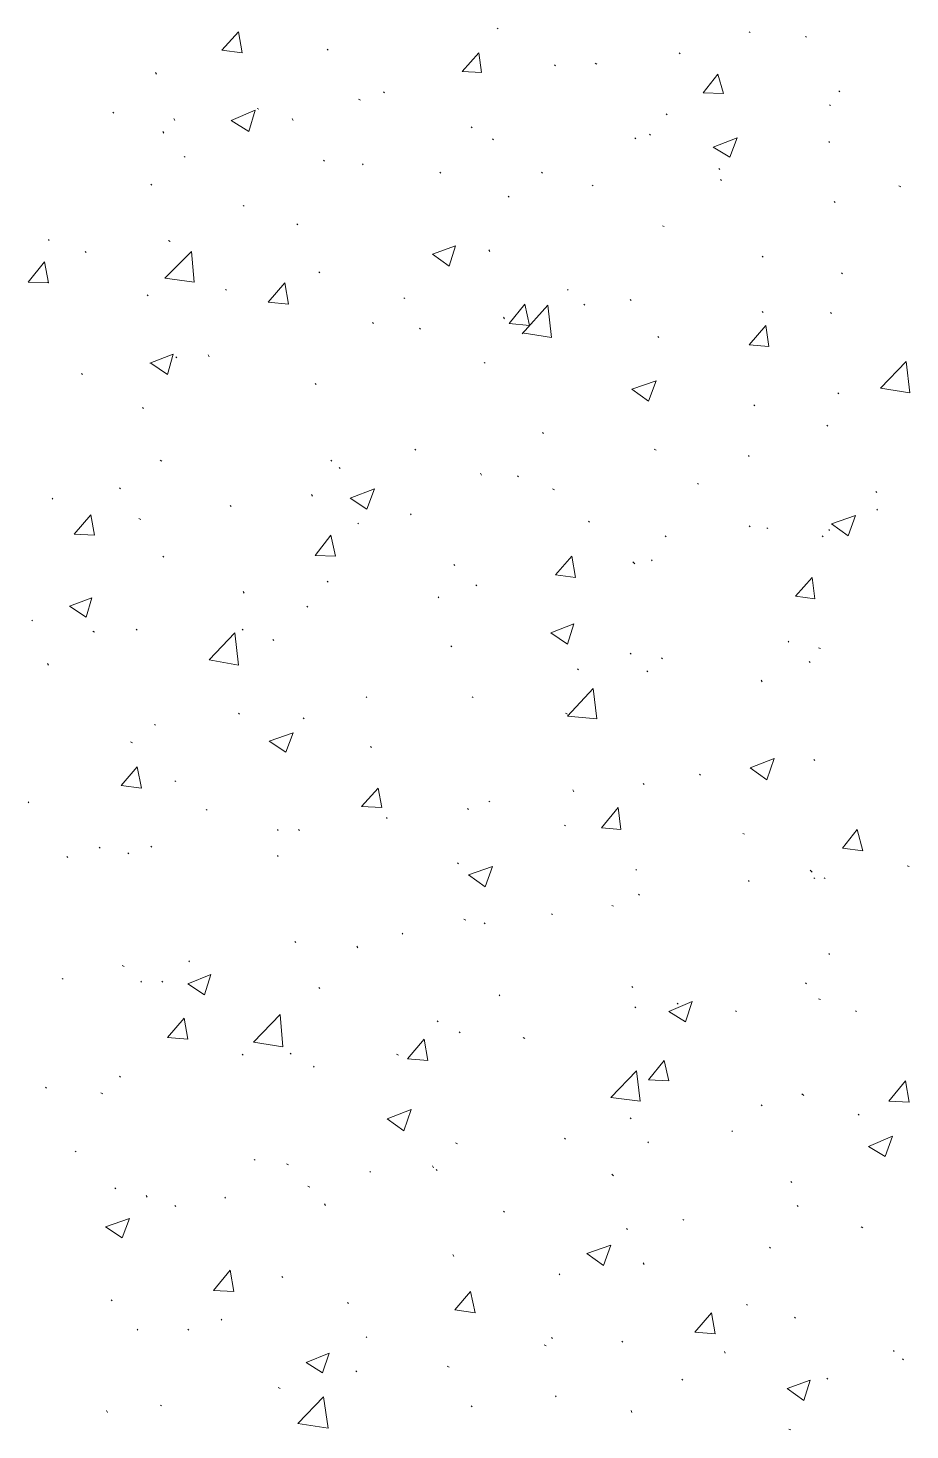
# Model space of a CAD drawing. Header units: millimetres. Extents: x 2928 to 3112, y 1220 to 1280.
# Drawn here: x 2967.092 to 2968.683, y 1252.47 to 1255 of the extents above; entities that cross this region are included whole.
import ezdxf

# ---------------------------------------------------------------- set-up
doc = ezdxf.new("R2010")
doc.units = ezdxf.units.MM

msp = doc.modelspace()

# ---------------------------------------------------------------- linework, layer by layer
at = {"color": 92, "linetype": 'Continuous', "lineweight": 13, "true_color": 0x00b800}
for points in [[(2967.94003, 1254.99882), (2967.93836, 1255.00048), (2967.93836, 1255.00048)], [(2967.44169, 1254.96048), (2967.47169, 1254.99382), (2967.47169, 1254.99382)], [(2967.47836, 1254.95548), (2967.47169, 1254.99382), (2967.47169, 1254.99382)], [(2968.39504, 1254.99215), (2968.39337, 1254.99382), (2968.39337, 1254.99382)], [(2968.49671, 1254.98382), (2968.49504, 1254.98548), (2968.49504, 1254.98548)], [(2967.44169, 1254.96048), (2967.47836, 1254.95548), (2967.47836, 1254.95548)], [(2967.63336, 1254.96048), (2967.63169, 1254.96215), (2967.63169, 1254.96215)], [(2967.87503, 1254.92215), (2967.90503, 1254.95548), (2967.90503, 1254.95548)], [(2967.91003, 1254.92048), (2967.90503, 1254.95548), (2967.90503, 1254.95548)], [(2968.26837, 1254.95382), (2968.2667, 1254.95548), (2968.2667, 1254.95548)], [(2968.04337, 1254.93215), (2968.0417, 1254.93382), (2968.0417, 1254.93382)], [(2968.11837, 1254.93548), (2968.11503, 1254.93715), (2968.11503, 1254.93715)], [(2967.32336, 1254.91715), (2967.32169, 1254.92048), (2967.32169, 1254.92048)], [(2967.87503, 1254.92215), (2967.91003, 1254.92048), (2967.91003, 1254.92048)], [(2968.31004, 1254.88382), (2968.3367, 1254.91715), (2968.3367, 1254.91715)], [(2968.3467, 1254.88215), (2968.3367, 1254.91715), (2968.3367, 1254.91715)], [(2967.73503, 1254.88382), (2967.73336, 1254.88548), (2967.73336, 1254.88548)], [(2968.31004, 1254.88382), (2968.3467, 1254.88215), (2968.3467, 1254.88215)], [(2968.55671, 1254.88548), (2968.55504, 1254.88715), (2968.55504, 1254.88715)], [(2967.24669, 1254.84715), (2967.24502, 1254.84882), (2967.24502, 1254.84882)], [(2967.45836, 1254.83382), (2967.50169, 1254.85215), (2967.50169, 1254.85215)], [(2967.49002, 1254.81381), (2967.50169, 1254.85215), (2967.50169, 1254.85215)], [(2967.50836, 1254.85382), (2967.50502, 1254.85548), (2967.50502, 1254.85548)], [(2967.69169, 1254.87048), (2967.68836, 1254.87215), (2967.68836, 1254.87215)], [(2968.54004, 1254.86048), (2968.53837, 1254.86215), (2968.53837, 1254.86215)], [(2967.35669, 1254.83382), (2967.35502, 1254.83715), (2967.35502, 1254.83715)], [(2967.45836, 1254.83382), (2967.49002, 1254.81381), (2967.49002, 1254.81381)], [(2967.57003, 1254.83382), (2967.56836, 1254.83715), (2967.56836, 1254.83715)], [(2967.89336, 1254.82048), (2967.8917, 1254.82215), (2967.8917, 1254.82215)], [(2968.24504, 1254.84382), (2968.24337, 1254.84548), (2968.24337, 1254.84548)], [(2967.33669, 1254.81048), (2967.33502, 1254.81381), (2967.33502, 1254.81381)], [(2967.9317, 1254.79881), (2967.93003, 1254.80048), (2967.93003, 1254.80048)], [(2968.18837, 1254.80048), (2968.1867, 1254.80215), (2968.1867, 1254.80215)], [(2968.21503, 1254.80715), (2968.21337, 1254.80881), (2968.21337, 1254.80881)], [(2968.32837, 1254.78548), (2968.3717, 1254.80215), (2968.3717, 1254.80215)], [(2968.35837, 1254.76715), (2968.3717, 1254.80215), (2968.3717, 1254.80215)], [(2968.32837, 1254.78548), (2968.35837, 1254.76715), (2968.35837, 1254.76715)], [(2968.53837, 1254.79381), (2968.53671, 1254.79548), (2968.53671, 1254.79548)], [(2967.37502, 1254.76715), (2967.37336, 1254.76881), (2967.37336, 1254.76881)], [(2967.62669, 1254.76048), (2967.62503, 1254.76215), (2967.62503, 1254.76215)], [(2967.69669, 1254.75381), (2967.69503, 1254.75548), (2967.69503, 1254.75548)], [(2968.34004, 1254.74548), (2968.33837, 1254.74715), (2968.33837, 1254.74715)], [(2967.8367, 1254.73881), (2967.83503, 1254.74048), (2967.83503, 1254.74048)], [(2968.02003, 1254.73881), (2968.01837, 1254.74048), (2968.01837, 1254.74048)], [(2968.34337, 1254.72548), (2968.3417, 1254.72715), (2968.3417, 1254.72715)], [(2967.31502, 1254.71715), (2967.31336, 1254.71881), (2967.31336, 1254.71881)], [(2967.96003, 1254.69548), (2967.95836, 1254.69715), (2967.95836, 1254.69715)], [(2968.1117, 1254.71548), (2968.11003, 1254.71715), (2968.11003, 1254.71715)], [(2968.66671, 1254.71381), (2968.66337, 1254.71548), (2968.66337, 1254.71548)], [(2967.48169, 1254.67881), (2967.48002, 1254.68048), (2967.48002, 1254.68048)], [(2968.54837, 1254.68548), (2968.54671, 1254.68715), (2968.54671, 1254.68715)], [(2967.57836, 1254.64548), (2967.57669, 1254.64715), (2967.57669, 1254.64715)], [(2968.24004, 1254.64215), (2968.2367, 1254.64381), (2968.2367, 1254.64381)], [(2967.13002, 1254.61715), (2967.12835, 1254.61881), (2967.12835, 1254.61881)], [(2967.19669, 1254.59548), (2967.19502, 1254.59715), (2967.19502, 1254.59715)], [(2967.33836, 1254.54881), (2967.38669, 1254.59715), (2967.38669, 1254.59715)], [(2967.34836, 1254.61548), (2967.34502, 1254.61715), (2967.34502, 1254.61715)], [(2967.39169, 1254.54214), (2967.38669, 1254.59715), (2967.38669, 1254.59715)], [(2967.8217, 1254.59214), (2967.86336, 1254.60715), (2967.86336, 1254.60715)], [(2967.8517, 1254.57048), (2967.86336, 1254.60715), (2967.86336, 1254.60715)], [(2967.92503, 1254.59715), (2967.92336, 1254.60048), (2967.92336, 1254.60048)], [(2967.09169, 1254.54214), (2967.12169, 1254.57881), (2967.12169, 1254.57881)], [(2967.12835, 1254.54048), (2967.12169, 1254.57881), (2967.12169, 1254.57881)], [(2967.8217, 1254.59214), (2967.8517, 1254.57048), (2967.8517, 1254.57048)], [(2968.41837, 1254.58714), (2968.4167, 1254.58881), (2968.4167, 1254.58881)], [(2967.33836, 1254.54881), (2967.39169, 1254.54214), (2967.39169, 1254.54214)], [(2967.61836, 1254.55881), (2967.61669, 1254.56048), (2967.61669, 1254.56048)], [(2968.56171, 1254.55714), (2968.56004, 1254.55881), (2968.56004, 1254.55881)], [(2967.09169, 1254.54214), (2967.12835, 1254.54048), (2967.12835, 1254.54048)], [(2967.12835, 1254.54048), (2967.12669, 1254.54214), (2967.12669, 1254.54214)], [(2967.30836, 1254.51714), (2967.30669, 1254.51881), (2967.30669, 1254.51881)], [(2967.45002, 1254.52714), (2967.44836, 1254.52881), (2967.44836, 1254.52881)], [(2967.52502, 1254.50548), (2967.55503, 1254.54048), (2967.55503, 1254.54048)], [(2967.56169, 1254.50214), (2967.55503, 1254.54048), (2967.55503, 1254.54048)], [(2968.0667, 1254.52714), (2968.06503, 1254.52881), (2968.06503, 1254.52881)], [(2967.52502, 1254.50548), (2967.56169, 1254.50214), (2967.56169, 1254.50214)], [(2967.7717, 1254.51214), (2967.77003, 1254.51381), (2967.77003, 1254.51381)], [(2967.96003, 1254.46714), (2967.98836, 1254.50214), (2967.98836, 1254.50214)], [(2967.98336, 1254.44881), (2968.03003, 1254.50048), (2968.03003, 1254.50048)], [(2967.9967, 1254.46381), (2967.98836, 1254.50214), (2967.98836, 1254.50214)], [(2968.0367, 1254.44214), (2968.03003, 1254.50048), (2968.03003, 1254.50048)], [(2968.0967, 1254.50048), (2968.09503, 1254.50214), (2968.09503, 1254.50214)], [(2968.18003, 1254.50881), (2968.17837, 1254.51048), (2968.17837, 1254.51048)], [(2967.71503, 1254.46714), (2967.71336, 1254.46881), (2967.71336, 1254.46881)], [(2967.9517, 1254.47548), (2967.95003, 1254.47881), (2967.95003, 1254.47881)], [(2968.41837, 1254.48714), (2968.4167, 1254.48881), (2968.4167, 1254.48881)], [(2968.54171, 1254.48548), (2968.54004, 1254.48714), (2968.54004, 1254.48714)], [(2967.80003, 1254.45714), (2967.79836, 1254.45881), (2967.79836, 1254.45881)], [(2967.96003, 1254.46714), (2967.9967, 1254.46381), (2967.9967, 1254.46381)], [(2967.98336, 1254.45048), (2968.0367, 1254.44214), (2968.0367, 1254.44214)], [(2968.23004, 1254.44214), (2968.22837, 1254.44381), (2968.22837, 1254.44381)], [(2968.39337, 1254.42881), (2968.42337, 1254.46381), (2968.42337, 1254.46381)], [(2968.42837, 1254.42548), (2968.42337, 1254.46381), (2968.42337, 1254.46381)], [(2968.39337, 1254.42881), (2968.42837, 1254.42548), (2968.42837, 1254.42548)], [(2967.31169, 1254.39548), (2967.35336, 1254.41214), (2967.35336, 1254.41214)], [(2967.31336, 1254.39548), (2967.34336, 1254.37548), (2967.34336, 1254.37548)], [(2967.34336, 1254.37548), (2967.35336, 1254.41214), (2967.35336, 1254.41214)], [(2967.36002, 1254.40548), (2967.35836, 1254.40714), (2967.35836, 1254.40714)], [(2967.41836, 1254.40714), (2967.41669, 1254.41048), (2967.41669, 1254.41048)], [(2967.9167, 1254.39548), (2967.91503, 1254.39714), (2967.91503, 1254.39714)], [(2968.63004, 1254.35047), (2968.67671, 1254.39881), (2968.67671, 1254.39881)], [(2968.68337, 1254.34214), (2968.67671, 1254.39881), (2968.67671, 1254.39881)], [(2967.19002, 1254.37548), (2967.18835, 1254.37714), (2967.18835, 1254.37714)], [(2967.61169, 1254.35714), (2967.61003, 1254.35881), (2967.61003, 1254.35881)], [(2968.1817, 1254.34881), (2968.22503, 1254.36381), (2968.22503, 1254.36381)], [(2968.1817, 1254.34881), (2968.2117, 1254.32714), (2968.2117, 1254.32714)], [(2968.2117, 1254.32714), (2968.22503, 1254.36381), (2968.22503, 1254.36381)], [(2968.55504, 1254.34047), (2968.55337, 1254.34214), (2968.55337, 1254.34214)], [(2968.63004, 1254.35047), (2968.68337, 1254.34214), (2968.68337, 1254.34214)], [(2968.40337, 1254.31881), (2968.4017, 1254.32047), (2968.4017, 1254.32047)], [(2967.30002, 1254.31381), (2967.29836, 1254.31547), (2967.29836, 1254.31547)], [(2968.0217, 1254.26881), (2968.02003, 1254.27047), (2968.02003, 1254.27047)], [(2968.53504, 1254.28214), (2968.53337, 1254.28381), (2968.53337, 1254.28381)], [(2967.7917, 1254.23881), (2967.79003, 1254.24047), (2967.79003, 1254.24047)], [(2968.22503, 1254.23881), (2968.2217, 1254.24047), (2968.2217, 1254.24047)], [(2967.33336, 1254.21881), (2967.33002, 1254.22047), (2967.33002, 1254.22047)], [(2967.64003, 1254.21881), (2967.63836, 1254.22047), (2967.63836, 1254.22047)], [(2968.39337, 1254.22714), (2968.3917, 1254.22881), (2968.3917, 1254.22881)], [(2967.65503, 1254.20547), (2967.65336, 1254.20714), (2967.65336, 1254.20714)], [(2967.91003, 1254.19381), (2967.90836, 1254.19714), (2967.90836, 1254.19714)], [(2967.9767, 1254.19047), (2967.97503, 1254.19214), (2967.97503, 1254.19214)], [(2967.25835, 1254.16881), (2967.25669, 1254.17047), (2967.25669, 1254.17047)], [(2967.67336, 1254.15214), (2967.71669, 1254.16881), (2967.71669, 1254.16881)], [(2967.70336, 1254.13214), (2967.71669, 1254.16881), (2967.71669, 1254.16881)], [(2968.0417, 1254.16714), (2968.03837, 1254.16881), (2968.03837, 1254.16881)], [(2968.3017, 1254.17714), (2968.30004, 1254.17881), (2968.30004, 1254.17881)], [(2967.13669, 1254.15047), (2967.13502, 1254.15214), (2967.13502, 1254.15214)], [(2967.60503, 1254.15547), (2967.60336, 1254.15881), (2967.60336, 1254.15881)], [(2967.67336, 1254.15214), (2967.70336, 1254.13214), (2967.70336, 1254.13214)], [(2968.62337, 1254.16214), (2968.62171, 1254.16381), (2968.62171, 1254.16381)], [(2967.17502, 1254.08714), (2967.20502, 1254.12214), (2967.20502, 1254.12214)], [(2967.21169, 1254.08547), (2967.20502, 1254.12214), (2967.20502, 1254.12214)], [(2967.29502, 1254.1138), (2967.29169, 1254.11547), (2967.29169, 1254.11547)], [(2967.45836, 1254.13714), (2967.45669, 1254.13881), (2967.45669, 1254.13881)], [(2967.78336, 1254.12214), (2967.7817, 1254.1238), (2967.7817, 1254.1238)], [(2968.54171, 1254.10547), (2968.58504, 1254.12047), (2968.58504, 1254.12047)], [(2968.57171, 1254.0838), (2968.58504, 1254.12047), (2968.58504, 1254.12047)], [(2968.62504, 1254.13047), (2968.62337, 1254.13214), (2968.62337, 1254.13214)], [(2967.68836, 1254.10547), (2967.68669, 1254.10714), (2967.68669, 1254.10714)], [(2968.10503, 1254.1088), (2968.10337, 1254.11047), (2968.10337, 1254.11047)], [(2968.39504, 1254.10047), (2968.39337, 1254.10214), (2968.39337, 1254.10214)], [(2968.4267, 1254.09714), (2968.42504, 1254.0988), (2968.42504, 1254.0988)], [(2968.53837, 1254.0938), (2968.53671, 1254.09547), (2968.53671, 1254.09547)], [(2968.54171, 1254.10547), (2968.57171, 1254.0838), (2968.57171, 1254.0838)], [(2967.17502, 1254.08714), (2967.21169, 1254.08547), (2967.21169, 1254.08547)], [(2967.61003, 1254.0488), (2967.63836, 1254.08547), (2967.63836, 1254.08547)], [(2967.64669, 1254.04714), (2967.63836, 1254.08547), (2967.63836, 1254.08547)], [(2968.24337, 1254.08214), (2968.2417, 1254.0838), (2968.2417, 1254.0838)], [(2968.52671, 1254.08214), (2968.52504, 1254.0838), (2968.52504, 1254.0838)], [(2967.33669, 1254.04547), (2967.33502, 1254.04714), (2967.33502, 1254.04714)], [(2967.61003, 1254.0488), (2967.64669, 1254.04714), (2967.64669, 1254.04714)], [(2968.04337, 1254.0138), (2968.07337, 1254.04714), (2968.07337, 1254.04714)], [(2968.08003, 1254.0088), (2968.07337, 1254.04714), (2968.07337, 1254.04714)], [(2968.21837, 1254.0388), (2968.2167, 1254.04047), (2968.2167, 1254.04047)], [(2967.8617, 1254.03047), (2967.86003, 1254.03214), (2967.86003, 1254.03214)], [(2968.04337, 1254.0138), (2968.08003, 1254.0088), (2968.08003, 1254.0088)], [(2968.1867, 1254.0338), (2968.18337, 1254.03714), (2968.18337, 1254.03714)], [(2967.63336, 1254.00047), (2967.63169, 1254.00214), (2967.63169, 1254.00214)], [(2967.9017, 1253.9938), (2967.90003, 1253.99547), (2967.90003, 1253.99547)], [(2968.47671, 1253.97547), (2968.50671, 1254.0088), (2968.50671, 1254.0088)], [(2968.51171, 1253.97047), (2968.50671, 1254.0088), (2968.50671, 1254.0088)], [(2967.16669, 1253.95714), (2967.20669, 1253.97214), (2967.20669, 1253.97214)], [(2967.19669, 1253.93714), (2967.20669, 1253.97214), (2967.20669, 1253.97214)], [(2967.48169, 1253.98047), (2967.48002, 1253.9838), (2967.48002, 1253.9838)], [(2967.83336, 1253.97214), (2967.8317, 1253.9738), (2967.8317, 1253.9738)], [(2968.47671, 1253.97547), (2968.51171, 1253.97047), (2968.51171, 1253.97047)], [(2967.16669, 1253.95714), (2967.19669, 1253.93714), (2967.19669, 1253.93714)], [(2967.59669, 1253.95547), (2967.59503, 1253.95714), (2967.59503, 1253.95714)], [(2967.10002, 1253.93047), (2967.09835, 1253.93214), (2967.09835, 1253.93214)], [(2967.21169, 1253.91047), (2967.20835, 1253.91214), (2967.20835, 1253.91214)], [(2967.28835, 1253.9138), (2967.28669, 1253.91547), (2967.28669, 1253.91547)], [(2967.48002, 1253.9138), (2967.47836, 1253.91547), (2967.47836, 1253.91547)], [(2968.03503, 1253.9088), (2968.0767, 1253.92547), (2968.0767, 1253.92547)], [(2968.06503, 1253.8888), (2968.0767, 1253.92547), (2968.0767, 1253.92547)], [(2967.41836, 1253.86047), (2967.46502, 1253.9088), (2967.46502, 1253.9088)], [(2967.47169, 1253.85047), (2967.46502, 1253.9088), (2967.46502, 1253.9088)], [(2967.53503, 1253.89547), (2967.53336, 1253.89714), (2967.53336, 1253.89714)], [(2968.03503, 1253.9088), (2968.06503, 1253.8888), (2968.06503, 1253.8888)], [(2968.46504, 1253.89213), (2968.46337, 1253.8938), (2968.46337, 1253.8938)], [(2967.8567, 1253.8838), (2967.85503, 1253.88547), (2967.85503, 1253.88547)], [(2968.18003, 1253.87047), (2968.17837, 1253.87213), (2968.17837, 1253.87213)], [(2968.2367, 1253.86213), (2968.23504, 1253.8638), (2968.23504, 1253.8638)], [(2968.52171, 1253.88047), (2968.51837, 1253.88213), (2968.51837, 1253.88213)], [(2967.12835, 1253.85047), (2967.12669, 1253.8538), (2967.12669, 1253.8538)], [(2967.41836, 1253.86047), (2967.47169, 1253.85047), (2967.47169, 1253.85047)], [(2968.08503, 1253.84213), (2968.08337, 1253.8438), (2968.08337, 1253.8438)], [(2968.21003, 1253.8388), (2968.20837, 1253.84047), (2968.20837, 1253.84047)], [(2968.50337, 1253.85547), (2968.50171, 1253.85713), (2968.50171, 1253.85713)], [(2968.4167, 1253.82047), (2968.41504, 1253.8238), (2968.41504, 1253.8238)], [(2967.70336, 1253.79213), (2967.70169, 1253.7938), (2967.70169, 1253.7938)], [(2967.89503, 1253.79213), (2967.89336, 1253.7938), (2967.89336, 1253.7938)], [(2968.06503, 1253.7588), (2968.1117, 1253.8088), (2968.1117, 1253.8088)], [(2968.11837, 1253.7538), (2968.1117, 1253.8088), (2968.1117, 1253.8088)], [(2967.47336, 1253.76213), (2967.47169, 1253.7638), (2967.47169, 1253.7638)], [(2968.06503, 1253.76213), (2968.0617, 1253.7638), (2968.0617, 1253.7638)], [(2967.32169, 1253.74213), (2967.32002, 1253.7438), (2967.32002, 1253.7438)], [(2967.59003, 1253.7538), (2967.58836, 1253.75547), (2967.58836, 1253.75547)], [(2968.06503, 1253.7588), (2968.11837, 1253.7538), (2968.11837, 1253.7538)], [(2967.28002, 1253.71047), (2967.27669, 1253.71213), (2967.27669, 1253.71213)], [(2967.52669, 1253.7138), (2967.57003, 1253.7288), (2967.57003, 1253.7288)], [(2967.52669, 1253.7138), (2967.55669, 1253.6938), (2967.55669, 1253.6938)], [(2967.55669, 1253.6938), (2967.57003, 1253.7288), (2967.57003, 1253.7288)], [(2967.71169, 1253.70213), (2967.71003, 1253.7038), (2967.71003, 1253.7038)], [(2967.26002, 1253.6338), (2967.28835, 1253.66713), (2967.28835, 1253.66713)], [(2967.29669, 1253.6288), (2967.28835, 1253.66713), (2967.28835, 1253.66713)], [(2968.39504, 1253.66547), (2968.43837, 1253.68213), (2968.43837, 1253.68213)], [(2968.39504, 1253.66547), (2968.42504, 1253.6438), (2968.42504, 1253.6438)], [(2968.42504, 1253.6438), (2968.43837, 1253.68213), (2968.43837, 1253.68213)], [(2968.51171, 1253.6788), (2968.51004, 1253.68047), (2968.51004, 1253.68047)], [(2967.26002, 1253.6338), (2967.29669, 1253.6288), (2967.29669, 1253.6288)], [(2967.35836, 1253.64046), (2967.35669, 1253.64213), (2967.35669, 1253.64213)], [(2968.20337, 1253.63546), (2968.2017, 1253.63713), (2968.2017, 1253.63713)], [(2968.30504, 1253.65213), (2968.30337, 1253.6538), (2968.30337, 1253.6538)], [(2967.69336, 1253.59546), (2967.72336, 1253.6288), (2967.72336, 1253.6288)], [(2967.73003, 1253.5938), (2967.72336, 1253.6288), (2967.72336, 1253.6288)], [(2968.0767, 1253.62213), (2968.07503, 1253.62546), (2968.07503, 1253.62546)], [(2967.09335, 1253.60213), (2967.09169, 1253.6038), (2967.09169, 1253.6038)], [(2967.41502, 1253.5888), (2967.41336, 1253.59046), (2967.41336, 1253.59046)], [(2967.69336, 1253.59546), (2967.73003, 1253.5938), (2967.73003, 1253.5938)], [(2967.8867, 1253.59046), (2967.88503, 1253.59213), (2967.88503, 1253.59213)], [(2967.92503, 1253.6038), (2967.92336, 1253.60546), (2967.92336, 1253.60546)], [(2968.1267, 1253.55713), (2968.1567, 1253.5938), (2968.1567, 1253.5938)], [(2968.1617, 1253.5538), (2968.1567, 1253.5938), (2968.1567, 1253.5938)], [(2967.74003, 1253.5738), (2967.73836, 1253.57546), (2967.73836, 1253.57546)], [(2968.0617, 1253.56046), (2968.06003, 1253.56213), (2968.06003, 1253.56213)], [(2968.1267, 1253.55713), (2968.1617, 1253.5538), (2968.1617, 1253.5538)], [(2967.54336, 1253.55213), (2967.54169, 1253.5538), (2967.54169, 1253.5538)], [(2967.58169, 1253.55213), (2967.58003, 1253.5538), (2967.58003, 1253.5538)], [(2968.38504, 1253.54546), (2968.3817, 1253.54713), (2968.3817, 1253.54713)], [(2968.56171, 1253.52046), (2968.58837, 1253.5538), (2968.58837, 1253.5538)], [(2968.59837, 1253.51546), (2968.58837, 1253.5538), (2968.58837, 1253.5538)], [(2967.22169, 1253.52046), (2967.22002, 1253.52213), (2967.22002, 1253.52213)], [(2967.27335, 1253.51046), (2967.27169, 1253.51213), (2967.27169, 1253.51213)], [(2967.31502, 1253.52213), (2967.31336, 1253.5238), (2967.31336, 1253.5238)], [(2967.54336, 1253.50546), (2967.54169, 1253.50713), (2967.54169, 1253.50713)], [(2968.56171, 1253.52046), (2968.59837, 1253.51546), (2968.59837, 1253.51546)], [(2967.16335, 1253.5038), (2967.16169, 1253.50546), (2967.16169, 1253.50546)], [(2967.86836, 1253.49213), (2967.8667, 1253.4938), (2967.8667, 1253.4938)], [(2967.8867, 1253.47213), (2967.93003, 1253.48713), (2967.93003, 1253.48713)], [(2967.9167, 1253.45046), (2967.93003, 1253.48713), (2967.93003, 1253.48713)], [(2968.19003, 1253.48046), (2968.18837, 1253.48213), (2968.18837, 1253.48213)], [(2968.68171, 1253.48713), (2968.67837, 1253.4888), (2968.67837, 1253.4888)], [(2967.8867, 1253.47213), (2967.9167, 1253.45046), (2967.9167, 1253.45046)], [(2968.39337, 1253.46046), (2968.3917, 1253.46213), (2968.3917, 1253.46213)], [(2968.50671, 1253.47713), (2968.50337, 1253.48046), (2968.50337, 1253.48046)], [(2968.51171, 1253.46546), (2968.51004, 1253.46713), (2968.51004, 1253.46713)], [(2968.53004, 1253.46546), (2968.52837, 1253.46713), (2968.52837, 1253.46713)], [(2968.19503, 1253.43546), (2968.19337, 1253.43713), (2968.19337, 1253.43713)], [(2968.14837, 1253.41546), (2968.14503, 1253.41713), (2968.14503, 1253.41713)], [(2967.8817, 1253.39046), (2967.87836, 1253.39213), (2967.87836, 1253.39213)], [(2967.9167, 1253.38379), (2967.91503, 1253.38546), (2967.91503, 1253.38546)], [(2968.03837, 1253.40046), (2968.0367, 1253.40213), (2968.0367, 1253.40213)], [(2967.76836, 1253.36546), (2967.7667, 1253.36713), (2967.7667, 1253.36713)], [(2967.57503, 1253.35046), (2967.57336, 1253.35213), (2967.57336, 1253.35213)], [(2967.68669, 1253.34046), (2967.68503, 1253.34379), (2967.68503, 1253.34379)], [(2968.53837, 1253.32879), (2968.53671, 1253.33046), (2968.53671, 1253.33046)], [(2967.26502, 1253.30713), (2967.26169, 1253.30879), (2967.26169, 1253.30879)], [(2967.38336, 1253.31546), (2967.38169, 1253.31713), (2967.38169, 1253.31713)], [(2967.15502, 1253.28379), (2967.15335, 1253.28546), (2967.15335, 1253.28546)], [(2967.29669, 1253.27879), (2967.29502, 1253.28046), (2967.29502, 1253.28046)], [(2967.33502, 1253.27879), (2967.33336, 1253.28046), (2967.33336, 1253.28046)], [(2967.38002, 1253.27546), (2967.42169, 1253.29213), (2967.42169, 1253.29213)], [(2967.41002, 1253.25546), (2967.42169, 1253.29213), (2967.42169, 1253.29213)], [(2967.38002, 1253.27546), (2967.41002, 1253.25546), (2967.41002, 1253.25546)], [(2967.61836, 1253.26713), (2967.61669, 1253.26879), (2967.61669, 1253.26879)], [(2967.94336, 1253.25379), (2967.9417, 1253.25546), (2967.9417, 1253.25546)], [(2968.18337, 1253.26879), (2968.1817, 1253.27046), (2968.1817, 1253.27046)], [(2968.49671, 1253.27546), (2968.49504, 1253.27713), (2968.49504, 1253.27713)], [(2968.18837, 1253.23213), (2968.1867, 1253.23379), (2968.1867, 1253.23379)], [(2968.24837, 1253.22546), (2968.29004, 1253.24379), (2968.29004, 1253.24379)], [(2968.26504, 1253.23879), (2968.26337, 1253.24046), (2968.26337, 1253.24046)], [(2968.27837, 1253.20713), (2968.29004, 1253.24379), (2968.29004, 1253.24379)], [(2968.52171, 1253.24713), (2968.51837, 1253.24879), (2968.51837, 1253.24879)], [(2967.34336, 1253.17879), (2967.37336, 1253.21379), (2967.37336, 1253.21379)], [(2967.38002, 1253.17546), (2967.37336, 1253.21379), (2967.37336, 1253.21379)], [(2967.49836, 1253.17046), (2967.54669, 1253.22046), (2967.54669, 1253.22046)], [(2967.55169, 1253.16212), (2967.54669, 1253.22046), (2967.54669, 1253.22046)], [(2967.8317, 1253.20713), (2967.83003, 1253.20879), (2967.83003, 1253.20879)], [(2968.24837, 1253.22546), (2968.27837, 1253.20713), (2968.27837, 1253.20713)], [(2968.37004, 1253.22546), (2968.36837, 1253.22713), (2968.36837, 1253.22713)], [(2968.58671, 1253.22546), (2968.58504, 1253.22713), (2968.58504, 1253.22713)], [(2967.34336, 1253.17879), (2967.38002, 1253.17546), (2967.38002, 1253.17546)], [(2967.8717, 1253.18712), (2967.87003, 1253.18879), (2967.87003, 1253.18879)], [(2967.98836, 1253.17712), (2967.98503, 1253.17879), (2967.98503, 1253.17879)], [(2967.49836, 1253.17046), (2967.55169, 1253.16212), (2967.55169, 1253.16212)], [(2967.7767, 1253.14046), (2967.8067, 1253.17546), (2967.8067, 1253.17546)], [(2967.81336, 1253.13712), (2967.8067, 1253.17546), (2967.8067, 1253.17546)], [(2967.48002, 1253.14712), (2967.47836, 1253.14879), (2967.47836, 1253.14879)], [(2967.56669, 1253.14879), (2967.56503, 1253.15046), (2967.56503, 1253.15046)], [(2967.60836, 1253.12546), (2967.60669, 1253.12712), (2967.60669, 1253.12712)], [(2967.76003, 1253.14712), (2967.75669, 1253.14879), (2967.75669, 1253.14879)], [(2967.7767, 1253.14046), (2967.81336, 1253.13712), (2967.81336, 1253.13712)], [(2968.2117, 1253.10212), (2968.24004, 1253.13712), (2968.24004, 1253.13712)], [(2968.24837, 1253.10046), (2968.24004, 1253.13712), (2968.24004, 1253.13712)], [(2967.25835, 1253.10712), (2967.25669, 1253.10879), (2967.25669, 1253.10879)], [(2968.14337, 1253.07046), (2968.19003, 1253.11879), (2968.19003, 1253.11879)], [(2968.1967, 1253.06379), (2968.19003, 1253.11879), (2968.19003, 1253.11879)], [(2968.2117, 1253.10212), (2968.24837, 1253.10046), (2968.24837, 1253.10046)], [(2967.12502, 1253.08712), (2967.12335, 1253.08879), (2967.12335, 1253.08879)], [(2967.22669, 1253.07712), (2967.22335, 1253.07879), (2967.22335, 1253.07879)], [(2968.49171, 1253.07379), (2968.48837, 1253.07712), (2968.48837, 1253.07712)], [(2968.64504, 1253.06379), (2968.67504, 1253.10046), (2968.67504, 1253.10046)], [(2968.68171, 1253.06212), (2968.67504, 1253.10046), (2968.67504, 1253.10046)], [(2968.14337, 1253.07046), (2968.1967, 1253.06379), (2968.1967, 1253.06379)], [(2968.4167, 1253.05546), (2968.41504, 1253.05712), (2968.41504, 1253.05712)], [(2968.64504, 1253.06379), (2968.68171, 1253.06212), (2968.68171, 1253.06212)], [(2967.74003, 1253.03212), (2967.78336, 1253.04879), (2967.78336, 1253.04879)], [(2967.74003, 1253.03212), (2967.77003, 1253.01046), (2967.77003, 1253.01046)], [(2967.77003, 1253.01046), (2967.78336, 1253.04879), (2967.78336, 1253.04879)], [(2968.18003, 1253.03212), (2968.17837, 1253.03379), (2968.17837, 1253.03379)], [(2968.59171, 1253.03879), (2968.59004, 1253.04046), (2968.59004, 1253.04046)], [(2968.36337, 1253.00879), (2968.3617, 1253.01046), (2968.3617, 1253.01046)], [(2968.60837, 1252.98212), (2968.65171, 1253.00046), (2968.65171, 1253.00046)], [(2968.63837, 1252.96379), (2968.65171, 1253.00046), (2968.65171, 1253.00046)], [(2967.8667, 1252.98712), (2967.86336, 1252.98879), (2967.86336, 1252.98879)], [(2968.0617, 1252.99546), (2968.06003, 1252.99712), (2968.06003, 1252.99712)], [(2968.2117, 1252.98879), (2968.21003, 1252.99046), (2968.21003, 1252.99046)], [(2968.60837, 1252.98212), (2968.63837, 1252.96379), (2968.63837, 1252.96379)], [(2967.17835, 1252.97212), (2967.17669, 1252.97379), (2967.17669, 1252.97379)], [(2967.50169, 1252.95712), (2967.50002, 1252.95879), (2967.50002, 1252.95879)], [(2967.56169, 1252.94879), (2967.55836, 1252.95045), (2967.55836, 1252.95045)], [(2967.71003, 1252.93545), (2967.70836, 1252.93712), (2967.70836, 1252.93712)], [(2967.82336, 1252.94379), (2967.8217, 1252.94712), (2967.8217, 1252.94712)], [(2967.83003, 1252.93879), (2967.82836, 1252.94045), (2967.82836, 1252.94045)], [(2968.14837, 1252.92879), (2968.14503, 1252.93212), (2968.14503, 1252.93212)], [(2967.25002, 1252.90545), (2967.24835, 1252.90712), (2967.24835, 1252.90712)], [(2967.60003, 1252.90879), (2967.59669, 1252.91045), (2967.59669, 1252.91045)], [(2968.47004, 1252.91712), (2968.46837, 1252.91879), (2968.46837, 1252.91879)], [(2967.30669, 1252.89045), (2967.30502, 1252.89379), (2967.30502, 1252.89379)], [(2967.35836, 1252.87379), (2967.35669, 1252.87545), (2967.35669, 1252.87545)], [(2967.44836, 1252.88879), (2967.44669, 1252.89045), (2967.44669, 1252.89045)], [(2967.62836, 1252.87545), (2967.62669, 1252.87879), (2967.62669, 1252.87879)], [(2968.48171, 1252.87379), (2968.48004, 1252.87545), (2968.48004, 1252.87545)], [(2967.23169, 1252.83712), (2967.27502, 1252.85212), (2967.27502, 1252.85212)], [(2967.26169, 1252.81712), (2967.27502, 1252.85212), (2967.27502, 1252.85212)], [(2967.9517, 1252.86379), (2967.95003, 1252.86545), (2967.95003, 1252.86545)], [(2968.27504, 1252.84879), (2968.27337, 1252.85045), (2968.27337, 1252.85045)], [(2967.23169, 1252.83712), (2967.26169, 1252.81712), (2967.26169, 1252.81712)], [(2968.17337, 1252.83212), (2968.1717, 1252.83379), (2968.1717, 1252.83379)], [(2968.59837, 1252.83545), (2968.59504, 1252.83712), (2968.59504, 1252.83712)], [(2968.10003, 1252.78879), (2968.14337, 1252.80379), (2968.14337, 1252.80379)], [(2968.13003, 1252.76712), (2968.14337, 1252.80379), (2968.14337, 1252.80379)], [(2968.4317, 1252.79879), (2968.43004, 1252.80045), (2968.43004, 1252.80045)], [(2967.86003, 1252.78379), (2967.85836, 1252.78712), (2967.85836, 1252.78712)], [(2968.10003, 1252.78879), (2968.13003, 1252.76712), (2968.13003, 1252.76712)], [(2967.42669, 1252.72212), (2967.45669, 1252.75879), (2967.45669, 1252.75879)], [(2967.46336, 1252.72045), (2967.45669, 1252.75879), (2967.45669, 1252.75879)], [(2968.0517, 1252.75045), (2968.05003, 1252.75212), (2968.05003, 1252.75212)], [(2968.20337, 1252.76879), (2968.2017, 1252.77212), (2968.2017, 1252.77212)], [(2967.42669, 1252.72212), (2967.46336, 1252.72045), (2967.46336, 1252.72045)], [(2967.55169, 1252.74545), (2967.55003, 1252.74712), (2967.55003, 1252.74712)], [(2967.24335, 1252.70378), (2967.24169, 1252.70545), (2967.24169, 1252.70545)], [(2967.67003, 1252.69878), (2967.66836, 1252.70045), (2967.66836, 1252.70045)], [(2967.8617, 1252.68712), (2967.89003, 1252.72045), (2967.89003, 1252.72045)], [(2967.89836, 1252.68212), (2967.89003, 1252.72045), (2967.89003, 1252.72045)], [(2968.39004, 1252.69545), (2968.38837, 1252.69712), (2968.38837, 1252.69712)], [(2967.8617, 1252.68712), (2967.89836, 1252.68212), (2967.89836, 1252.68212)], [(2968.29504, 1252.64712), (2968.32504, 1252.68212), (2968.32504, 1252.68212)], [(2968.3317, 1252.64378), (2968.32504, 1252.68212), (2968.32504, 1252.68212)], [(2968.47671, 1252.67212), (2968.47504, 1252.67378), (2968.47504, 1252.67378)], [(2967.29002, 1252.65045), (2967.28835, 1252.65212), (2967.28835, 1252.65212)], [(2967.38169, 1252.65045), (2967.38002, 1252.65212), (2967.38002, 1252.65212)], [(2967.44169, 1252.66878), (2967.44002, 1252.67045), (2967.44002, 1252.67045)], [(2968.29504, 1252.64712), (2968.3317, 1252.64378), (2968.3317, 1252.64378)], [(2967.70336, 1252.63712), (2967.70169, 1252.63878), (2967.70169, 1252.63878)], [(2968.0267, 1252.62212), (2968.02337, 1252.62378), (2968.02337, 1252.62378)], [(2968.03837, 1252.63545), (2968.0367, 1252.63712), (2968.0367, 1252.63712)], [(2968.16503, 1252.62878), (2968.16337, 1252.63045), (2968.16337, 1252.63045)], [(2967.59336, 1252.59212), (2967.63503, 1252.60878), (2967.63503, 1252.60878)], [(2967.62336, 1252.57378), (2967.63503, 1252.60878), (2967.63503, 1252.60878)], [(2968.35004, 1252.60878), (2968.34837, 1252.61212), (2968.34837, 1252.61212)], [(2968.65504, 1252.61212), (2968.65337, 1252.61378), (2968.65337, 1252.61378)], [(2968.67171, 1252.59712), (2968.67004, 1252.59878), (2968.67004, 1252.59878)], [(2967.59336, 1252.59212), (2967.62336, 1252.57378), (2967.62336, 1252.57378)], [(2967.68503, 1252.57545), (2967.68336, 1252.57712), (2967.68336, 1252.57712)], [(2967.8517, 1252.58378), (2967.84836, 1252.58545), (2967.84836, 1252.58545)], [(2967.54669, 1252.54545), (2967.54336, 1252.54712), (2967.54336, 1252.54712)], [(2968.27337, 1252.56045), (2968.2717, 1252.56212), (2968.2717, 1252.56212)], [(2968.46171, 1252.54545), (2968.50337, 1252.56045), (2968.50337, 1252.56045)], [(2968.46171, 1252.54545), (2968.49171, 1252.52378), (2968.49171, 1252.52378)], [(2968.49171, 1252.52378), (2968.50337, 1252.56045), (2968.50337, 1252.56045)], [(2968.53504, 1252.56212), (2968.53337, 1252.56378), (2968.53337, 1252.56378)], [(2967.57836, 1252.48211), (2967.62503, 1252.53045), (2967.62503, 1252.53045)], [(2967.63336, 1252.47378), (2967.62503, 1252.53045), (2967.62503, 1252.53045)], [(2968.04503, 1252.53045), (2968.04337, 1252.53212), (2968.04337, 1252.53212)], [(2967.23502, 1252.50212), (2967.23335, 1252.50545), (2967.23335, 1252.50545)], [(2967.33336, 1252.51378), (2967.33002, 1252.51545), (2967.33002, 1252.51545)], [(2967.89336, 1252.51212), (2967.8917, 1252.51378), (2967.8917, 1252.51378)], [(2968.1817, 1252.50212), (2968.18003, 1252.50545), (2968.18003, 1252.50545)], [(2967.57836, 1252.48211), (2967.63336, 1252.47378), (2967.63336, 1252.47378)], [(2968.46837, 1252.47045), (2968.46504, 1252.47211), (2968.46504, 1252.47211)]]:
    msp.add_lwpolyline(points, dxfattribs=at)

doc.saveas('drawing.dxf')
